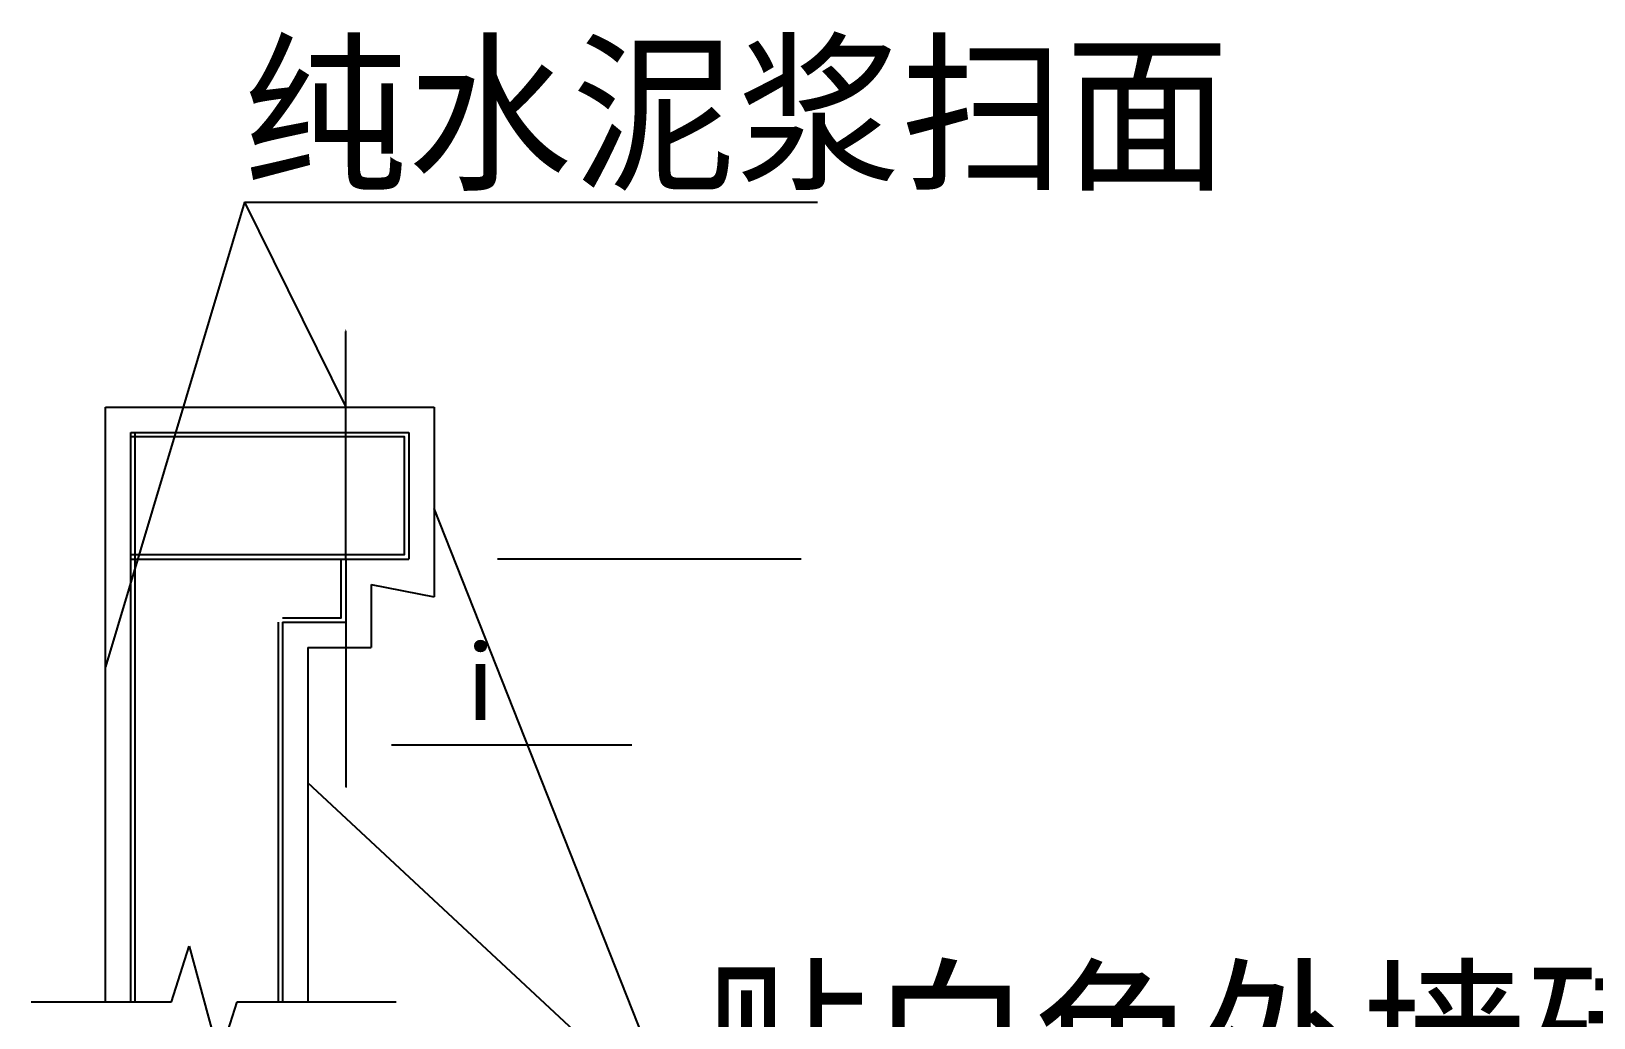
# Model space of a CAD drawing. Header units: metres. Extents: x -1989 to 898, y 1292 to 2567.
# Drawn here: x -1989 to -753, y 1787 to 2567 of the extents above; entities that cross this region are included whole.
import ezdxf

# ---------------------------------------------------------------- set-up
doc = ezdxf.new("R2010")
doc.units = ezdxf.units.M
for name, color, linetype in [('PUB_DIM', 3, 'Continuous'), ('PUB_TEXT', 7, 'Continuous'), ('PUB_WALL', 255, 'Continuous'), ('S_OTHER', 7, 'Continuous'), ('S_SURFACE', 6, 'Continuous'), ('S_WALL', 255, 'Continuous')]:
    doc.layers.add(name, color=color, linetype=linetype)
doc.dimstyles.get("Standard").update_dxf_attribs({"dimtxt": 2.5, "dimasz": 2.5, "dimexe": 1.25, "dimexo": 0.625, "dimtad": 1, "dimcen": 2.5, "dimazin": 3, "dimtfac": 1, "dimtmove": 0, "dimatfit": 3})

# ---------------------------------------------------------------- blocks, each defined once
blk = doc.blocks.new('*D3')
for p, q in [((-1740, 2150), (-1740, 1970)), ((-1740, 2050), (-1740, 1970)), ((-1740.25, 1970), (-1740.5, 1970)), ((-1740, 1970), (-1740, 1970)), ((-1739.75, 1970), (-1739.5, 1970))]:
    blk.add_line(p, q)
at = {"layer": 'Defpoints'}
for p in [(-1740, 2150), (-1740, 2050), (-1740, 1970)]:
    blk.add_point(p, dxfattribs=at)
at = {"layer": 'PUB_DIM', "insert": (-1740, 1971.125), "char_height": 1, "attachment_point": 5}
blk.add_mtext('0', dxfattribs=at)
blk = doc.blocks.new('*D5')
for p, q in [((-1740.25, 2330), (-1740.5, 2330)), ((-1740, 2250), (-1740, 2330)), ((-1740, 2150), (-1740, 2330)), ((-1740, 2330), (-1740, 2330)), ((-1739.75, 2330), (-1739.5, 2330))]:
    blk.add_line(p, q)
at = {"layer": 'Defpoints'}
for p in [(-1740, 2330), (-1740, 2250), (-1740, 2150)]:
    blk.add_point(p, dxfattribs=at)
at = {"layer": 'PUB_DIM', "insert": (-1740, 2331.125), "char_height": 1, "attachment_point": 5}
blk.add_mtext('0', dxfattribs=at)

msp = doc.modelspace()

# ---------------------------------------------------------------- hatches: boundary and pattern name
at = {"layer": 'S_SURFACE'}
h = msp.add_hatch(dxfattribs=at)
h.set_pattern_fill('ANSI31', scale=500)
h.paths.add_polyline_path([(-1790, 2100), (-1740, 2100), (-1740, 2150), (-1910, 2150), (-1910, 1800), (-1877.84, 1800), (-1863.84, 1844), (-1839.84, 1756), (-1825.84, 1800), (-1790, 1800)])

# ---------------------------------------------------------------- linework, layer by layer
at = {"layer": 'PUB_DIM'}
msp.add_line((-1379.88, 2150), (-1620, 2150), dxfattribs=at)
msp.add_lwpolyline([(-1513.81, 2002.74), (-1703.81, 2002.74)], dxfattribs=at)
at = {"layer": 'PUB_WALL'}
for points in [[(-1906.5, 1800), (-1906.5, 2250)], [(-1910, 2153.5), (-1693.5, 2153.5), (-1693.5, 2246.5), (-1910, 2246.5)], [(-1790, 2103.5), (-1743.5, 2103.5), (-1743.5, 2150)], [(-1793.5, 2100), (-1793.5, 1800)]]:
    msp.add_lwpolyline(points, dxfattribs=at)
at = {"layer": 'S_OTHER'}
for p, q in [((-1877.84, 1800), (-1863.84, 1844)), ((-1863.84, 1844), (-1839.84, 1756)), ((-1988.76, 1800), (-1877.84, 1800)), ((-1839.84, 1756), (-1825.84, 1800)), ((-1825.84, 1800), (-1700, 1800))]:
    msp.add_line(p, q, dxfattribs=at)
at = {"layer": 'S_SURFACE'}
for p, q in [((-1820, 2432.15), (-1930, 2064.81)), ((-1820, 2432.15), (-1366.96, 2432.15)), ((-1820, 2432.15), (-1740, 2270)), ((-1930, 2270), (-1670, 2270)), ((-1930, 1800), (-1930, 2270)), ((-1670, 2270), (-1670, 2120)), ((-1476.37, 1700), (-1670, 2190)), ((-1720, 2130), (-1670, 2120)), ((-1720, 2130), (-1720, 2080)), ((-1770, 2080), (-1770, 1800)), ((-1770, 2080), (-1720, 2080)), ((-1476.37, 1700), (-1770, 1973.08))]:
    msp.add_line(p, q, dxfattribs=at)
at = {"layer": 'S_WALL'}
for p, q in [((-1910, 2250), (-1690, 2250)), ((-1910, 1800), (-1910, 2250)), ((-1690, 2250), (-1690, 2150)), ((-1910, 2150), (-1690, 2150)), ((-1740, 2150), (-1740, 2100)), ((-1790, 2100), (-1740, 2100)), ((-1790, 2100), (-1790, 1800))]:
    msp.add_line(p, q, dxfattribs=at)

# ---------------------------------------------------------------- texts
at = {"layer": 'PUB_TEXT'}
for s, height, p in [('纯水泥浆扫面', 100, (-1821.18, 2452.15)), ('i', 60, (-1653.81, 2022.74)), ('贴白色外墙砖', 100, (-1456.37, 1720))]:
    msp.add_text(s, height=height, dxfattribs=at).set_placement(p)

# ---------------------------------------------------------------- dimensions: what is measured, and where the dimension line sits
at = {"layer": 'PUB_DIM'}
for base, p1, p2, picture, middle in [((-1740, 2330), (-1740, 2250), (-1740, 2150), '*D5', (-1740, 2331.125)), ((-1740, 1970), (-1740, 2150), (-1740, 2050), '*D3', (-1740, 1971.125))]:
    dim = msp.add_linear_dim(base=base, p1=p1, p2=p2, dimstyle='Standard', dxfattribs=at)
    dim.commit()
    dim.dimension.update_dxf_attribs({"geometry": picture, "text_midpoint": middle})

doc.saveas('drawing.dxf')
